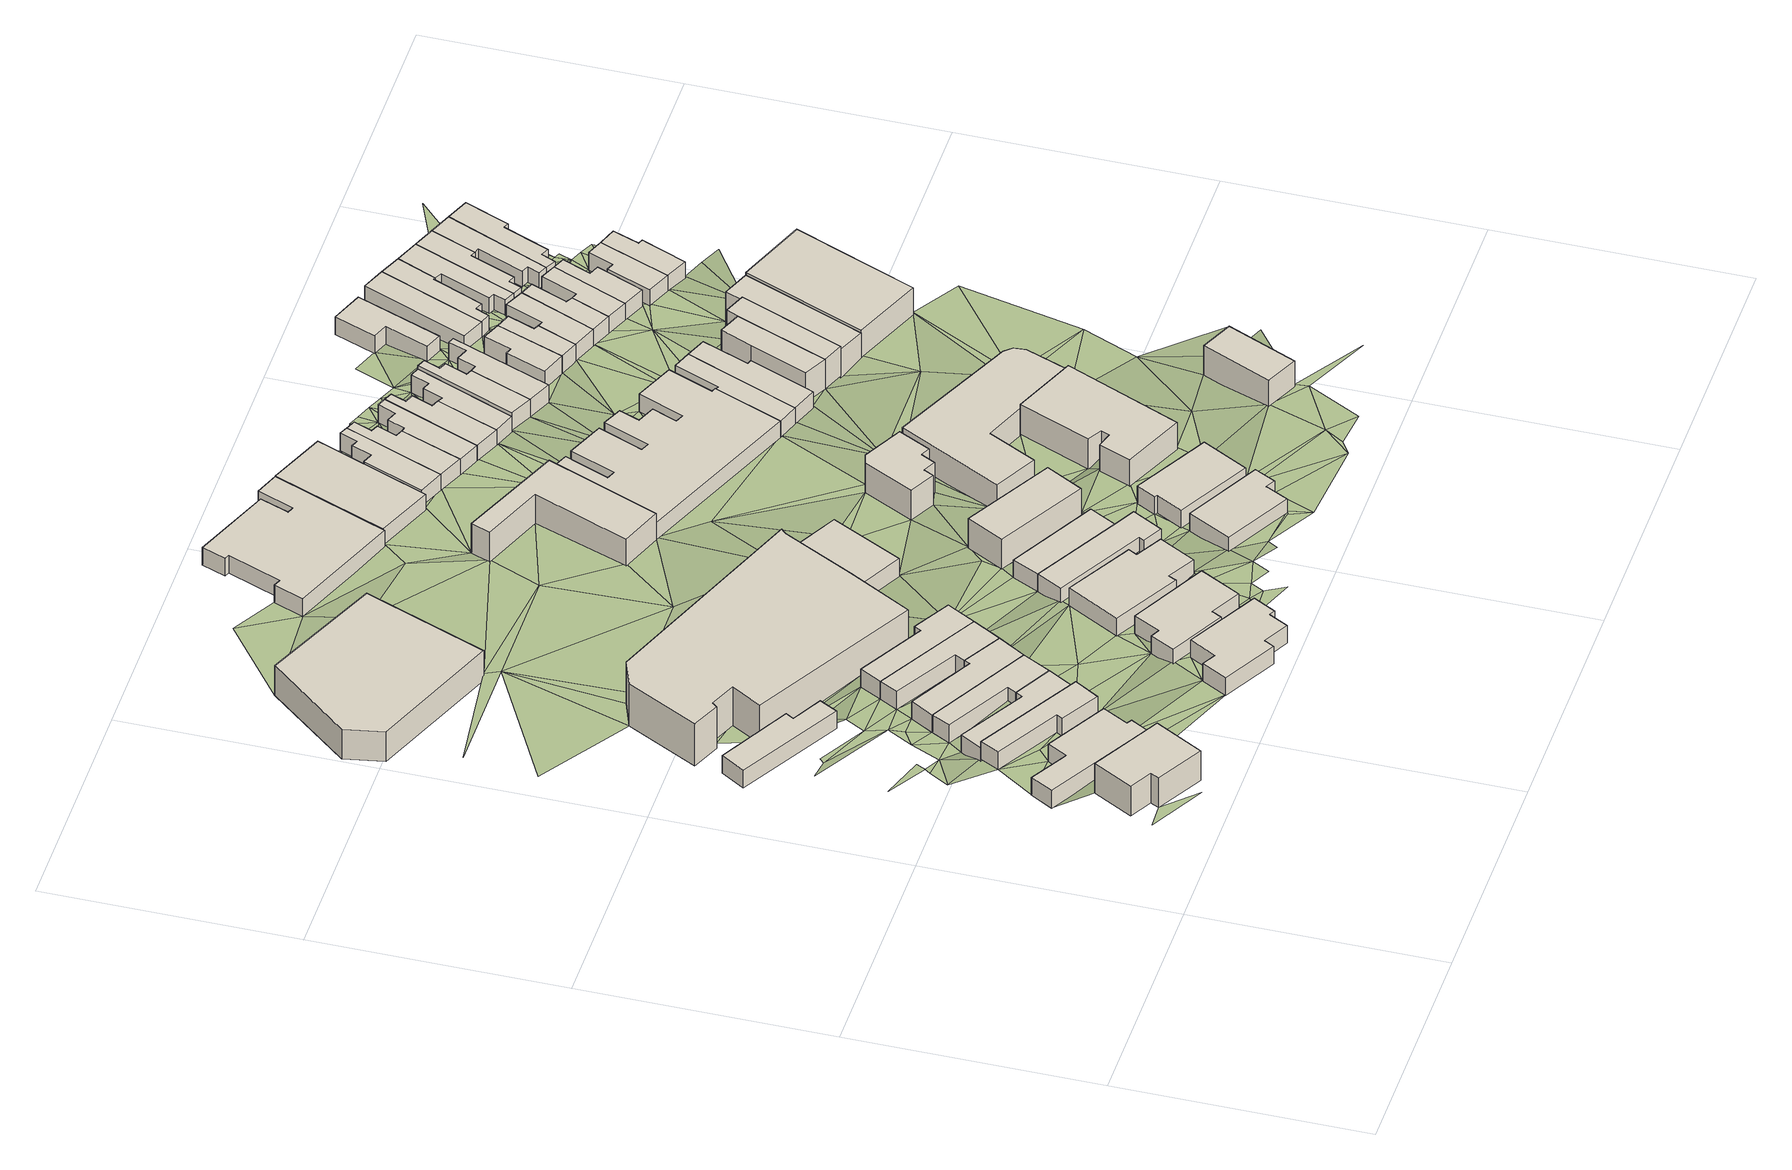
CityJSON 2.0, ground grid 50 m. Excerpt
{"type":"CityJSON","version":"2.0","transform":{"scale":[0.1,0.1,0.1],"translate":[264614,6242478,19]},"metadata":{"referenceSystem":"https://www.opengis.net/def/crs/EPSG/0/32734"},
"CityObjects":{
"building1":{"type":"Building","attributes":{"address":"22 Milner Road Woodstock Cape Town","building":"house","building:levels":2,"building_height":6.9,"plus_code":"4FRW3F93+8F5","ground_height":26.62,"roof_height":33.52},"geometry":[{"type":"Solid","lod":"1","boundaries":[[[[0,1,2,3]],[[1,4,5,2]],[[4,6,7,5]],[[6,8,9,7]],[[8,10,11,9]],[[10,0,3,11]],[[3,2,5,7,9,11]],[[10,8,6,4,1,0]]]]}]},
"building2":{"type":"Building","attributes":{"address":"20 Milner Road Woodstock Cape Town","building":"house","building:levels":1,"building_height":4.1,"plus_code":"4FRW3F93+8GM","ground_height":25.21,"roof_height":29.31},"geometry":[{"type":"Solid","lod":"1","boundaries":[[[[12,13,14,15]],[[13,16,17,14]],[[16,18,19,17]],[[18,20,21,19]],[[20,22,23,21]],[[22,24,25,23]],[[24,26,27,25]],[[26,12,15,27]],[[15,14,17,19,21,23,25,27]],[[26,24,22,20,18,16,13,12]]]]}]},
"building3":{"type":"Building","attributes":{"address":"9 Roodebloem Road Woodstock 7915 Cape Town","building":"house","building:levels":1,"building_height":4.1,"plus_code":"4FRW3F93+GFW","ground_height":22.37,"roof_height":26.47},"geometry":[{"type":"Solid","lod":"1","boundaries":[[[[28,29,30,31]],[[29,32,33,30]],[[32,34,35,33]],[[34,36,37,35]],[[36,38,39,37]],[[38,28,31,39]],[[31,30,33,35,37,39]],[[38,36,34,32,29,28]]]]}]},
"building4":{"type":"Building","attributes":{"address":"18 Milner Road Woodstock Cape Town","building":"house","building:levels":1,"building_height":4.1,"plus_code":"4FRW3F93+9GP","ground_height":25.15,"roof_height":29.25},"geometry":[{"type":"Solid","lod":"1","boundaries":[[[[40,41,42,43]],[[41,44,45,42]],[[44,46,47,45]],[[46,48,49,47]],[[48,50,51,49]],[[50,40,43,51]],[[43,42,45,47,49,51]],[[50,48,46,44,41,40]]]]}]},
"building5":{"type":"Building","attributes":{"address":"16 Milner Road Woodstock Cape Town","building":"house","building:levels":1,"building_height":4.1,"plus_code":"4FRW3F93+9HR","ground_height":23.73,"roof_height":27.83},"geometry":[{"type":"Solid","lod":"1","boundaries":[[[[52,53,54,55]],[[53,56,57,54]],[[56,58,59,57]],[[58,60,61,59]],[[60,62,63,61]],[[62,52,55,63]],[[55,54,57,59,61,63]],[[62,60,58,56,53,52]]]]}]},
"building6":{"type":"Building","attributes":{"address":"14 Milner Road Woodstock Cape Town","building":"house","building:levels":1,"building_height":4.1,"plus_code":"4FRW3F93+CHC","ground_height":23.73,"roof_height":27.83},"geometry":[{"type":"Solid","lod":"1","boundaries":[[[[56,53,54,57]],[[53,64,65,54]],[[64,66,67,65]],[[66,68,69,67]],[[68,70,71,69]],[[70,56,57,71]],[[57,54,65,67,69,71]],[[70,68,66,64,53,56]]]]}]},
"building7":{"type":"Building","attributes":{"address":"12 Milner Road Woodstock Cape Town","building":"house","building:levels":1,"building_height":4.1,"plus_code":"4FRW3F93+CHP","ground_height":23.73,"roof_height":27.83},"geometry":[{"type":"Solid","lod":"1","boundaries":[[[[64,72,73,65]],[[72,74,75,73]],[[74,76,77,75]],[[76,78,79,77]],[[78,66,67,79]],[[66,64,65,67]],[[65,73,75,77,79,67]],[[66,78,76,74,72,64]]]]}]},
"building8":{"type":"Building","attributes":{"address":"10 Milner Road Woodstock Cape Town","building":"house","building:levels":1,"building_height":4.1,"plus_code":"4FRW3F93+FH8","ground_height":23.73,"roof_height":27.83},"geometry":[{"type":"Solid","lod":"1","boundaries":[[[[72,80,81,73]],[[80,82,83,81]],[[82,84,85,83]],[[84,86,87,85]],[[86,74,75,87]],[[74,72,73,75]],[[73,81,83,85,87,75]],[[74,86,84,82,80,72]]]]}]},
"building9":{"type":"Building","attributes":{"address":"Ordal House 191 Victoria Road Woodstock 7915 Cape Town","building":"retail","building:levels":2,"building_height":6.9,"plus_code":"4FRW3F93+RF3","ground_height":19.07,"roof_height":25.97},"geometry":[{"type":"Solid","lod":"1","boundaries":[[[[88,89,90,91]],[[89,92,93,90]],[[92,94,95,93]],[[94,96,97,95]],[[96,88,91,97]],[[91,90,93,95,97]],[[96,94,92,89,88]]]]}]},
"building10":{"type":"Building","attributes":{"address":"19 Milner Road Woodstock Cape Town","building":"house","building:levels":1,"building_height":4.1,"plus_code":"4FRW3F93+7MC","ground_height":26.42,"roof_height":30.52},"geometry":[{"type":"Solid","lod":"1","boundaries":[[[[98,99,100,101]],[[99,102,103,100]],[[102,104,105,103]],[[104,106,107,105]],[[106,108,109,107]],[[108,110,111,109]],[[110,112,113,111]],[[112,114,115,113]],[[114,116,117,115]],[[116,98,101,117]],[[101,100,103,105,107,109,111,113,115,117]],[[116,114,112,110,108,106,104,102,99,98]]]]}]},
"building11":{"type":"Building","attributes":{"address":"Roodebloem Centre 264 Victoria Road Woodstock 7915 Cape Town","building":"commercial","building:levels":3,"building_height":9.7,"plus_code":"4FRW3F93+HHG","ground_height":21.22,"roof_height":30.92},"geometry":[{"type":"Solid","lod":"1","boundaries":[[[[118,119,120,121]],[[119,122,123,120]],[[122,124,125,123]],[[124,126,127,125]],[[126,128,129,127]],[[128,130,131,129]],[[130,132,133,131]],[[132,134,135,133]],[[134,136,137,135]],[[136,138,139,137]],[[138,118,121,139]],[[121,120,123,125,127,129,131,133,135,137,139]],[[138,136,134,132,130,128,126,124,122,119,118]]]]}]},
"building12":{"type":"Building","attributes":{"address":"8 Milner Road Woodstock Cape Town","building":"house","building:levels":1,"building_height":4.1,"plus_code":"4FRW3F93+FJF","ground_height":23.73,"roof_height":27.83},"geometry":[{"type":"Solid","lod":"1","boundaries":[[[[80,140,141,81]],[[140,142,143,141]],[[142,144,145,143]],[[144,146,147,145]],[[146,82,83,147]],[[82,80,81,83]],[[81,141,143,145,147,83]],[[82,146,144,142,140,80]]]]}]},
"building13":{"type":"Building","attributes":{"address":"17 Milner Road Woodstock Cape Town","building":"house","building:levels":1,"building_height":4.1,"plus_code":"4FRW3F93+8M8","ground_height":25.15,"roof_height":29.25},"geometry":[{"type":"Solid","lod":"1","boundaries":[[[[148,149,150,151]],[[149,152,153,150]],[[152,154,155,153]],[[154,156,157,155]],[[156,158,159,157]],[[158,160,161,159]],[[160,162,163,161]],[[162,148,151,163]],[[151,150,153,155,157,159,161,163]],[[162,160,158,156,154,152,149,148]]]]}]},
"building14":{"type":"Building","attributes":{"address":"13 Milner Road Woodstock Cape Town","building":"house","building:levels":1,"building_height":4.1,"plus_code":"4FRW3F93+9P6","ground_height":25.1,"roof_height":29.2},"geometry":[{"type":"Solid","lod":"1","boundaries":[[[[164,165,166,167]],[[165,168,169,166]],[[168,170,171,169]],[[170,172,173,171]],[[172,174,175,173]],[[174,176,177,175]],[[176,178,179,177]],[[178,164,167,179]],[[167,166,169,171,173,175,177,179]],[[178,176,174,172,170,168,165,164]]]]}]},
"building15":{"type":"Building","attributes":{"address":"11A Milner Road Woodstock Cape Town","building":"house","building:levels":1,"building_height":4.1,"plus_code":"4FRW3F93+9PW","ground_height":23.81,"roof_height":27.91},"geometry":[{"type":"Solid","lod":"1","boundaries":[[[[180,181,182,183]],[[181,184,185,182]],[[184,186,187,185]],[[186,188,189,187]],[[188,190,191,189]],[[190,192,193,191]],[[192,180,183,193]],[[183,182,185,187,189,191,193]],[[192,190,188,186,184,181,180]]]]}]},
"building16":{"type":"Building","attributes":{"address":"278 Victoria Road 7915 Woodstock, Cape Town","building":"retail","building:levels":1,"building_height":4.1,"plus_code":"4FRW3F93+HM5","ground_height":22.45,"roof_height":26.55},"geometry":[{"type":"Solid","lod":"1","boundaries":[[[[194,195,196,197]],[[195,198,199,196]],[[198,200,201,199]],[[200,194,197,201]],[[197,196,199,201]],[[200,198,195,194]]]]}]},
"building17":{"type":"Building","attributes":{"address":"11 Milner Road Woodstock Cape Town","building":"house","building:levels":1,"building_height":4.1,"plus_code":"4FRW3F93+CP9","ground_height":23.81,"roof_height":27.91},"geometry":[{"type":"Solid","lod":"1","boundaries":[[[[180,192,193,183]],[[192,202,203,193]],[[202,204,205,203]],[[204,180,183,205]],[[183,193,203,205]],[[204,202,192,180]]]]}]},
"building18":{"type":"Building","attributes":{"address":"7 Milner Road Woodstock Cape Town","building":"yes","building:levels":2,"building_height":6.9,"plus_code":"4FRW3F93+CQV","ground_height":23.62,"roof_height":30.52},"geometry":[{"type":"Solid","lod":"1","boundaries":[[[[206,207,208,209]],[[207,210,211,208]],[[210,212,213,211]],[[212,206,209,213]],[[209,208,211,213]],[[212,210,207,206]]]]}]},
"building19":{"type":"Building","attributes":{"address":"Greatmore Studios 47-49 Greatmore Street Woodstock Cape Town","building":"yes","building:levels":1,"amenity":"studio","building_height":4.1,"plus_code":"4FRW3F93+WJ4","ground_height":19.41,"roof_height":23.51},"geometry":[{"type":"Solid","lod":"1","boundaries":[[[[214,215,216,217]],[[215,218,219,216]],[[218,220,221,219]],[[220,222,223,221]],[[222,224,225,223]],[[224,226,227,225]],[[226,228,229,227]],[[228,230,231,229]],[[230,232,233,231]],[[232,234,235,233]],[[234,236,237,235]],[[236,238,239,237]],[[238,214,217,239]],[[217,216,219,221,223,225,227,229,231,233,235,237,239]],[[238,236,234,232,230,228,226,224,222,220,218,215,214]]]]}]},
"building20":{"type":"Building","attributes":{"address":"14 Avenue Road Woodstock Cape Town","building":"house","building:levels":1,"building_height":4.1,"plus_code":"4FRW3F93+8RF","ground_height":24.83,"roof_height":28.93},"geometry":[{"type":"Solid","lod":"1","boundaries":[[[[240,241,242,243]],[[241,244,245,242]],[[244,246,247,245]],[[246,248,249,247]],[[248,250,251,249]],[[250,240,243,251]],[[243,242,245,247,249,251]],[[250,248,246,244,241,240]]]]}]},
"building21":{"type":"Building","attributes":{"address":"Victoria Road Woodstock 7915 Cape Town","building":"retail","building:levels":2,"building_height":6.9,"plus_code":"4FRW3F93+PPC","ground_height":20.31,"roof_height":27.21},"geometry":[{"type":"Solid","lod":"1","boundaries":[[[[252,253,254,255]],[[253,256,257,254]],[[256,258,259,257]],[[258,260,261,259]],[[260,262,263,261]],[[262,252,255,263]],[[255,254,257,259,261,263]],[[262,260,258,256,253,252]]]]}]},
"building22":{"type":"Building","attributes":{"address":"12 Avenue Road Woodstock Cape Town","building":"house","building:levels":1,"building_height":4.1,"plus_code":"4FRW3F93+9R5","ground_height":24.64,"roof_height":28.74},"geometry":[{"type":"Solid","lod":"1","boundaries":[[[[264,265,266,267]],[[265,268,269,266]],[[268,270,271,269]],[[270,272,273,271]],[[272,274,275,273]],[[274,264,267,275]],[[267,266,269,271,273,275]],[[274,272,270,268,265,264]]]]}]},
"building23":{"type":"Building","attributes":{"address":"282 Victoria Road Woodstock 7915 Cape Town","building":"retail","building:levels":2,"building_height":6.9,"plus_code":"4FRW3F93+GRJ","ground_height":22.53,"roof_height":29.43},"geometry":[{"type":"Solid","lod":"1","boundaries":[[[[276,277,278,279]],[[277,280,281,278]],[[280,282,283,281]],[[282,284,285,283]],[[284,286,287,285]],[[286,288,289,287]],[[288,290,291,289]],[[290,292,293,291]],[[292,276,279,293]],[[279,278,281,283,285,287,289,291,293]],[[292,290,288,286,284,282,280,277,276]]]]}]},
"building24":{"type":"Building","attributes":{"address":"Kings Boxing Gym 5 Saint James Street Woodstock Cape Town","building":"yes","building:levels":1,"building_height":4.1,"plus_code":"4FRW3F93+VMQ","ground_height":19.53,"roof_height":23.63},"geometry":[{"type":"Solid","lod":"1","boundaries":[[[[294,295,296,297]],[[295,298,299,296]],[[298,300,301,299]],[[300,294,297,301]],[[297,296,299,301]],[[300,298,295,294]]]]}]},
"building25":{"type":"Building","attributes":{"address":"7 Saint James Street Woodstock Cape Town","building":"house","building:levels":1,"building_height":4.1,"plus_code":"4FRW3F93+VP4","ground_height":19.53,"roof_height":23.63},"geometry":[{"type":"Solid","lod":"1","boundaries":[[[[302,303,304,305]],[[303,306,307,304]],[[306,308,309,307]],[[308,310,311,309]],[[310,312,313,311]],[[312,314,315,313]],[[314,316,317,315]],[[316,302,305,317]],[[305,304,307,309,311,313,315,317]],[[316,314,312,310,308,306,303,302]]]]}]},
"building26":{"type":"Building","attributes":{"address":"Victoria Road Woodstock 7915 Cape Town","building":"retail","building:levels":1,"building_height":4.1,"plus_code":"4FRW3F93+MQW","ground_height":20.86,"roof_height":24.96},"geometry":[{"type":"Solid","lod":"1","boundaries":[[[[318,319,320,321]],[[319,322,323,320]],[[322,324,325,323]],[[324,326,327,325]],[[326,328,329,327]],[[328,330,331,329]],[[330,332,333,331]],[[332,334,335,333]],[[334,336,337,335]],[[336,338,339,337]],[[338,340,341,339]],[[340,342,343,341]],[[342,344,345,343]],[[344,346,347,345]],[[346,348,349,347]],[[348,350,351,349]],[[350,352,353,351]],[[352,354,355,353]],[[354,356,357,355]],[[356,318,321,357]],[[321,320,323,325,327,329,331,333,335,337,339,341,343,345,347,349,351,353,355,357]],[[356,354,352,350,348,346,344,342,340,338,336,334,332,330,328,326,324,322,319,318]]]]}]},
"building27":{"type":"Building","attributes":{"address":"9 Saint James Street Woodstock Cape Town","building":"house","building:levels":1,"building_height":4.1,"plus_code":"4FRW3F93+RQR","ground_height":19.53,"roof_height":23.63},"geometry":[{"type":"Solid","lod":"1","boundaries":[[[[358,359,360,361]],[[359,362,363,360]],[[362,364,365,363]],[[364,366,367,365]],[[366,368,369,367]],[[368,302,305,369]],[[302,316,317,305]],[[316,358,361,317]],[[361,360,363,365,367,369,305,317]],[[316,302,368,366,364,362,359,358]]]]}]},
"building28":{"type":"Building","attributes":{"address":"Saville Mansions 10 Avenue Road Woodstock Cape Town","building":"apartments","building:levels":2,"building_height":6.9,"plus_code":"4FRW3F93+CWJ","ground_height":23.53,"roof_height":30.43},"geometry":[{"type":"Solid","lod":"1","boundaries":[[[[370,371,372,373]],[[371,374,375,372]],[[374,376,377,375]],[[376,378,379,377]],[[378,380,381,379]],[[380,382,383,381]],[[382,384,385,383]],[[384,370,373,385]],[[373,372,375,377,379,381,383,385]],[[384,382,380,378,376,374,371,370]]]]}]},
"building29":{"type":"Building","attributes":{"address":"288 Victoria Road Woodstock 7915 Cape Town","building":"commercial","building:levels":2,"building_height":6.9,"plus_code":"4FRW3F93+FVW","ground_height":22.53,"roof_height":29.43},"geometry":[{"type":"Solid","lod":"1","boundaries":[[[[386,387,388,389]],[[387,390,391,388]],[[390,392,393,391]],[[392,394,395,393]],[[394,396,397,395]],[[396,398,399,397]],[[398,400,401,399]],[[400,402,403,401]],[[402,386,389,403]],[[389,388,391,393,395,397,399,401,403]],[[402,400,398,396,394,392,390,387,386]]]]}]},
"building30":{"type":"Building","attributes":{"address":"11 Saint James Street Woodstock Cape Town","building":"house","building:levels":1,"building_height":4.1,"plus_code":"4FRW3F93+RQV","ground_height":19.36,"roof_height":23.46},"geometry":[{"type":"Solid","lod":"1","boundaries":[[[[404,405,406,407]],[[405,408,409,406]],[[408,410,411,409]],[[410,412,413,411]],[[412,414,415,413]],[[414,416,417,415]],[[416,418,419,417]],[[418,404,407,419]],[[407,406,409,411,413,415,417,419]],[[418,416,414,412,410,408,405,404]]]]}]},
"building31":{"type":"Building","attributes":{"address":"13 Saint James Street Woodstock Cape Town","building":"house","building:levels":1,"building_height":4.1,"plus_code":"4FRW3F93+RQQ","ground_height":19.36,"roof_height":23.46},"geometry":[{"type":"Solid","lod":"1","boundaries":[[[[405,404,407,406]],[[404,420,421,407]],[[420,422,423,421]],[[422,424,425,423]],[[424,426,427,425]],[[426,428,429,427]],[[428,430,431,429]],[[430,405,406,431]],[[406,407,421,423,425,427,429,431]],[[430,428,426,424,422,420,404,405]]]]}]},
"building32":{"type":"Building","attributes":{"address":"15 Saint James Street Woodstock Cape Town","building":"house","building:levels":1,"building_height":4.1,"plus_code":"4FRW3F93+RRF","ground_height":19.36,"roof_height":23.46},"geometry":[{"type":"Solid","lod":"1","boundaries":[[[[432,433,434,435]],[[433,436,437,434]],[[436,438,439,437]],[[438,440,441,439]],[[440,422,423,441]],[[422,420,421,423]],[[420,442,443,421]],[[442,432,435,443]],[[435,434,437,439,441,423,421,443]],[[442,420,422,440,438,436,433,432]]]]}]},
"building33":{"type":"Building","attributes":{"building":"retail","building:levels":1,"building_height":4.1,"plus_code":"4FRW3F93+MV3","ground_height":20.76,"roof_height":24.86},"geometry":[{"type":"Solid","lod":"1","boundaries":[[[[444,445,446,447]],[[445,448,449,446]],[[448,450,451,449]],[[450,452,453,451]],[[452,454,455,453]],[[454,444,447,455]],[[447,446,449,451,453,455]],[[454,452,450,448,445,444]]]]}]},
"building34":{"type":"Building","attributes":{"address":"Woodstock","building":"house","building:levels":2,"building_height":6.9,"plus_code":"4FRW3F93+8XX","ground_height":24.53,"roof_height":31.43},"geometry":[{"type":"Solid","lod":"1","boundaries":[[[[456,457,458,459]],[[457,460,461,458]],[[460,462,463,461]],[[462,456,459,463]],[[459,458,461,463]],[[462,460,457,456]]]]}]},
"building35":{"type":"Building","attributes":{"address":"17 Saint James Street Woodstock Cape Town","building":"house","building:levels":1,"building_height":4.1,"plus_code":"4FRW3F93+RR8","ground_height":20.18,"roof_height":24.28},"geometry":[{"type":"Solid","lod":"1","boundaries":[[[[464,465,466,467]],[[465,468,469,466]],[[468,470,471,469]],[[470,472,473,471]],[[472,474,475,473]],[[474,476,477,475]],[[476,478,479,477]],[[478,464,467,479]],[[467,466,469,471,473,475,477,479]],[[478,476,474,472,470,468,465,464]]]]}]},
"building36":{"type":"Building","attributes":{"building":"retail","building:levels":1,"building_height":4.1,"plus_code":"4FRW3F93+JVX","ground_height":20.76,"roof_height":24.86},"geometry":[{"type":"Solid","lod":"1","boundaries":[[[[480,481,482,483]],[[481,484,485,482]],[[484,444,447,485]],[[444,454,455,447]],[[454,486,487,455]],[[486,488,489,487]],[[488,480,483,489]],[[483,482,485,447,455,487,489]],[[488,486,454,444,484,481,480]]]]}]},
"building37":{"type":"Building","attributes":{"address":"19 Saint James Street Woodstock Cape Town","building":"house","building:levels":1,"building_height":4.1,"plus_code":"4FRW3F93+RV6","ground_height":20.18,"roof_height":24.28},"geometry":[{"type":"Solid","lod":"1","boundaries":[[[[470,468,469,471]],[[468,490,491,469]],[[490,492,493,491]],[[492,494,495,493]],[[494,496,497,495]],[[496,498,499,497]],[[498,500,501,499]],[[500,470,471,501]],[[471,469,491,493,495,497,499,501]],[[500,498,496,494,492,490,468,470]]]]}]},
"building38":{"type":"Building","attributes":{"address":"Victoria Road Woodstock 7915 Cape Town","building":"retail","building:levels":2,"building_height":6.9,"plus_code":"4FRW3F93+JWM","ground_height":21.54,"roof_height":28.44},"geometry":[{"type":"Solid","lod":"1","boundaries":[[[[502,503,504,505]],[[503,506,507,504]],[[506,508,509,507]],[[508,510,511,509]],[[510,502,505,511]],[[505,504,507,509,511]],[[510,508,506,503,502]]]]}]},
"building39":{"type":"Building","attributes":{"address":"Victoria Road 7915 Woodstock, Cape Town","building":"retail","building:levels":2,"building_height":6.9,"plus_code":"4FRW3F93+JWX","ground_height":21.54,"roof_height":28.44},"geometry":[{"type":"Solid","lod":"1","boundaries":[[[[512,513,514,515]],[[513,516,517,514]],[[516,503,504,517]],[[503,502,505,504]],[[502,512,515,505]],[[515,514,517,504,505]],[[502,503,516,513,512]]]]}]},
"building40":{"type":"Building","attributes":{"address":"21 Saint James Street Woodstock Cape Town","building":"house","building:levels":1,"building_height":4.1,"plus_code":"4FRW3F93+RV4","ground_height":20.05,"roof_height":24.15},"geometry":[{"type":"Solid","lod":"1","boundaries":[[[[518,519,520,521]],[[519,522,523,520]],[[522,524,525,523]],[[524,526,527,525]],[[526,528,529,527]],[[528,518,521,529]],[[521,520,523,525,527,529]],[[528,526,524,522,519,518]]]]}]},
"building41":{"type":"Building","attributes":{"address":"23 Saint James Street Woodstock Cape Town","building":"house","building:levels":1,"building_height":4.1,"plus_code":"4FRW3F93+QWR","ground_height":20.05,"roof_height":24.15},"geometry":[{"type":"Solid","lod":"1","boundaries":[[[[518,530,531,521]],[[530,532,533,531]],[[532,534,535,533]],[[534,536,537,535]],[[536,519,520,537]],[[519,518,521,520]],[[521,531,533,535,537,520]],[[519,536,534,532,530,518]]]]}]},
"building42":{"type":"Building","attributes":{"building":"retail","building:levels":2,"building_height":6.9,"plus_code":"4FRW3F93+JXV","ground_height":20.76,"roof_height":27.66},"geometry":[{"type":"Solid","lod":"1","boundaries":[[[[538,539,540,541]],[[539,542,543,540]],[[542,544,545,543]],[[544,546,547,545]],[[546,538,541,547]],[[541,540,543,545,547]],[[546,544,542,539,538]]]]}]},
"building43":{"type":"Building","attributes":{"address":"25 Saint James Street Woodstock Cape Town","building":"house","building:levels":1,"building_height":4.1,"plus_code":"4FRW3F93+QWM","ground_height":20.05,"roof_height":24.15},"geometry":[{"type":"Solid","lod":"1","boundaries":[[[[530,548,549,531]],[[548,550,551,549]],[[550,552,553,551]],[[552,554,555,553]],[[554,532,533,555]],[[532,530,531,533]],[[531,549,551,553,555,533]],[[532,554,552,550,548,530]]]]}]},
"building44":{"type":"Building","attributes":{"address":"10 Ormskirk Street Woodstock Cape Town","building":"house","building:levels":1,"building_height":4.1,"plus_code":"4FRW3F93+VVQ","ground_height":19.09,"roof_height":23.19},"geometry":[{"type":"Solid","lod":"1","boundaries":[[[[556,557,558,559]],[[557,560,561,558]],[[560,562,563,561]],[[562,564,565,563]],[[564,566,567,565]],[[566,556,559,567]],[[559,558,561,563,565,567]],[[566,564,562,560,557,556]]]]}]},
"building45":{"type":"Building","attributes":{"address":"27 Saint James Street Woodstock Cape Town","building":"house","building:levels":1,"building_height":4.1,"plus_code":"4FRW3F93+QWX","ground_height":20.05,"roof_height":24.15},"geometry":[{"type":"Solid","lod":"1","boundaries":[[[[550,548,549,551]],[[548,568,569,549]],[[568,570,571,569]],[[570,572,573,571]],[[572,574,575,573]],[[574,550,551,575]],[[551,549,569,571,573,575]],[[574,572,570,568,548,550]]]]}]},
"building46":{"type":"Building","attributes":{"address":"227 Victoria Road Woodstock 7915 Cape Town","building":"warehouse","building:levels":2,"building_height":6.9,"plus_code":"4FRW3F94+J2C","ground_height":21.41,"roof_height":28.31},"geometry":[{"type":"Solid","lod":"1","boundaries":[[[[576,577,578,579]],[[577,580,581,578]],[[580,582,583,581]],[[582,576,579,583]],[[579,578,581,583]],[[582,580,577,576]]]]}]},
"building47":{"type":"Building","attributes":{"address":"12 Ormskirk Street Woodstock Cape Town","building":"house","building:levels":1,"building_height":4.1,"plus_code":"4FRW3F93+VWP","ground_height":19.09,"roof_height":23.19},"geometry":[{"type":"Solid","lod":"1","boundaries":[[[[584,585,586,587]],[[585,588,589,586]],[[588,590,591,589]],[[590,584,587,591]],[[587,586,589,591]],[[590,588,585,584]]]]}]},
"building48":{"type":"Building","attributes":{"address":"29 Saint James Street Woodstock Cape Town","building":"house","building:levels":1,"building_height":4.1,"plus_code":"4FRW3F93+QXF","ground_height":20.05,"roof_height":24.15},"geometry":[{"type":"Solid","lod":"1","boundaries":[[[[568,592,593,569]],[[592,594,595,593]],[[594,596,597,595]],[[596,598,599,597]],[[598,570,571,599]],[[570,568,569,571]],[[569,593,595,597,599,571]],[[570,598,596,594,592,568]]]]}]},
"building49":{"type":"Building","attributes":{"address":"14 Ormskirk Street Woodstock Cape Town","building":"house","building:levels":1,"building_height":4.1,"plus_code":"4FRW3F93+VW9","ground_height":19.09,"roof_height":23.19},"geometry":[{"type":"Solid","lod":"1","boundaries":[[[[600,584,587,601]],[[584,590,591,587]],[[590,602,603,591]],[[602,604,605,603]],[[604,606,607,605]],[[606,608,609,607]],[[608,610,611,609]],[[610,600,601,611]],[[601,587,591,603,605,607,609,611]],[[610,608,606,604,602,590,584,600]]]]}]},
"building50":{"type":"Building","attributes":{"address":"31 Saint James Street Woodstock Cape Town","building":"house","building:levels":1,"building_height":4.1,"plus_code":"4FRW3F93+QX8","ground_height":20.05,"roof_height":24.15},"geometry":[{"type":"Solid","lod":"1","boundaries":[[[[592,612,613,593]],[[612,614,615,613]],[[614,616,617,615]],[[616,618,619,617]],[[618,594,595,619]],[[594,592,593,595]],[[593,613,615,617,619,595]],[[594,618,616,614,612,592]]]]}]},
"building51":{"type":"Building","attributes":{"address":"16 Ormskirk Street Woodstock Cape Town","building":"house","building:levels":1,"building_height":4.1,"plus_code":"4FRW3F93+VX7","ground_height":19.09,"roof_height":23.19},"geometry":[{"type":"Solid","lod":"1","boundaries":[[[[620,600,601,621]],[[600,610,611,601]],[[610,622,623,611]],[[622,624,625,623]],[[624,626,627,625]],[[626,628,629,627]],[[628,630,631,629]],[[630,620,621,631]],[[621,601,611,623,625,627,629,631]],[[630,628,626,624,622,610,600,620]]]]}]},
"building52":{"type":"Building","attributes":{"address":"33 Saint James Street Woodstock Cape Town","building":"house","building:levels":1,"building_height":4.1,"plus_code":"4FRW3F94+Q22","ground_height":19.87,"roof_height":23.97},"geometry":[{"type":"Solid","lod":"1","boundaries":[[[[632,633,634,635]],[[633,636,637,634]],[[636,638,639,637]],[[638,640,641,639]],[[640,642,643,641]],[[642,632,635,643]],[[635,634,637,639,641,643]],[[642,640,638,636,633,632]]]]}]},
"building53":{"type":"Building","attributes":{"address":"18 Ormskirk Street Woodstock Cape Town","building":"house","building:levels":1,"building_height":4.1,"plus_code":"4FRW3F93+VX8","ground_height":19.08,"roof_height":23.18},"geometry":[{"type":"Solid","lod":"1","boundaries":[[[[644,620,621,645]],[[620,630,631,621]],[[630,646,647,631]],[[646,648,649,647]],[[648,650,651,649]],[[650,652,653,651]],[[652,654,655,653]],[[654,644,645,655]],[[645,621,631,647,649,651,653,655]],[[654,652,650,648,646,630,620,644]]]]}]},
"building54":{"type":"Building","attributes":{"address":"35 Saint James Street Woodstock Cape Town","building":"house","building:levels":1,"building_height":4.1,"plus_code":"4FRW3F94+P2V","ground_height":19.87,"roof_height":23.97},"geometry":[{"type":"Solid","lod":"1","boundaries":[[[[656,657,658,659]],[[657,660,661,658]],[[660,632,635,661]],[[632,642,643,635]],[[642,662,663,643]],[[662,656,659,663]],[[659,658,661,635,643,663]],[[662,642,632,660,657,656]]]]}]},
"building55":{"type":"Building","attributes":{"address":"20 Ormskirk Street Woodstock Cape Town","building":"house","building:levels":1,"building_height":4.1,"plus_code":"4FRW3F94+R2R","ground_height":19.08,"roof_height":23.18},"geometry":[{"type":"Solid","lod":"1","boundaries":[[[[664,644,645,665]],[[644,654,655,645]],[[654,666,667,655]],[[666,668,669,667]],[[668,670,671,669]],[[670,672,673,671]],[[672,674,675,673]],[[674,664,665,675]],[[665,645,655,667,669,671,673,675]],[[674,672,670,668,666,654,644,664]]]]}]},
"building56":{"type":"Building","attributes":{"address":"22 Ormskirk Street Woodstock Cape Town","building":"house","building:levels":1,"building_height":4.1,"plus_code":"4FRW3F94+R2M","ground_height":19.08,"roof_height":23.18},"geometry":[{"type":"Solid","lod":"1","boundaries":[[[[676,664,665,677]],[[664,674,675,665]],[[674,678,679,675]],[[678,680,681,679]],[[680,682,683,681]],[[682,684,685,683]],[[684,686,687,685]],[[686,676,677,687]],[[677,665,675,679,681,683,685,687]],[[686,684,682,680,678,674,664,676]]]]}]},
"terrain1":{"type":"TINRelief","geometry":[{"type":"CompositeSurface","lod":"1","boundaries":[[[688,10,689]],[[4,690,691]],[[20,692,22]],[[692,20,44]],[[4,1,690]],[[693,44,41]],[[694,695,696]],[[697,693,698]],[[698,693,41]],[[695,697,698]],[[20,699,44]],[[41,60,698]],[[46,44,699]],[[48,699,20]],[[700,701,702]],[[698,60,68]],[[703,702,704]],[[705,698,68]],[[18,48,20]],[[699,48,46]],[[1,706,690]],[[707,708,18]],[[36,709,710]],[[702,701,704]],[[705,68,66]],[[706,708,690]],[[66,711,705]],[[68,60,712]],[[701,705,711]],[[50,18,708]],[[50,48,18]],[[713,714,709]],[[714,713,715]],[[78,711,66]],[[701,711,78]],[[60,716,712]],[[704,701,84]],[[36,34,32]],[[708,717,50]],[[718,68,712]],[[701,78,84]],[[32,719,720]],[[708,706,717]],[[82,720,704]],[[84,82,704]],[[721,126,722]],[[32,146,36]],[[32,720,146]],[[723,84,78]],[[82,146,720]],[[724,709,36]],[[725,50,717]],[[40,50,162]],[[726,723,78]],[[727,728,40]],[[84,723,729]],[[162,50,725]],[[722,126,124]],[[730,717,731]],[[146,724,36]],[[722,732,733]],[[717,730,725]],[[162,727,40]],[[728,727,734]],[[722,124,735]],[[730,736,725]],[[162,737,727]],[[146,738,739]],[[146,739,724]],[[162,740,158]],[[734,727,164]],[[737,162,158]],[[736,730,116]],[[164,741,734]],[[742,722,735]],[[164,727,737]],[[124,743,735]],[[744,724,739]],[[745,741,746]],[[736,747,748]],[[736,116,747]],[[158,168,737]],[[749,732,722]],[[746,741,164]],[[744,195,724]],[[236,750,89]],[[116,751,747]],[[752,236,89]],[[745,180,744]],[[116,753,751]],[[158,754,168]],[[745,746,180]],[[753,116,755]],[[735,743,742]],[[754,747,751]],[[749,722,742]],[[756,751,753]],[[751,756,754]],[[168,754,170]],[[752,732,757]],[[758,195,744]],[[746,164,178]],[[744,180,204]],[[759,170,754]],[[236,234,750]],[[754,756,760]],[[204,761,744]],[[732,749,757]],[[756,762,760]],[[760,759,754]],[[758,744,763]],[[763,744,761]],[[746,178,764]],[[765,236,752]],[[759,760,766]],[[742,767,749]],[[768,178,176]],[[766,174,759]],[[174,768,176]],[[769,766,760]],[[769,760,770]],[[178,768,764]],[[757,765,752]],[[771,758,763]],[[763,761,771]],[[742,743,772]],[[204,773,761]],[[774,768,174]],[[772,767,742]],[[241,174,766]],[[765,775,236]],[[776,777,743]],[[174,241,774]],[[778,766,769]],[[779,777,758]],[[771,780,758]],[[781,749,767]],[[256,765,757]],[[782,774,241]],[[780,779,758]],[[757,749,781]],[[783,761,773]],[[769,784,785]],[[778,769,785]],[[786,774,782]],[[787,773,788]],[[775,765,256]],[[786,787,774]],[[789,743,777]],[[789,772,743]],[[785,784,778]],[[790,786,782]],[[787,791,773]],[[792,782,241]],[[284,780,771]],[[791,787,786]],[[793,284,771]],[[778,784,794]],[[791,783,773]],[[771,212,793]],[[777,779,280]],[[795,775,256]],[[794,796,778]],[[780,280,779]],[[797,775,795]],[[777,280,789]],[[241,798,792]],[[799,783,791]],[[794,784,800]],[[284,793,288]],[[795,256,801]],[[802,793,212]],[[783,803,212]],[[783,799,803]],[[288,286,284]],[[277,789,280]],[[354,801,256]],[[288,793,292]],[[800,798,794]],[[799,791,264]],[[789,804,772]],[[212,805,802]],[[795,801,806]],[[803,805,212]],[[288,292,290]],[[292,793,396]],[[798,807,792]],[[806,312,795]],[[277,804,789]],[[348,352,350]],[[799,264,808]],[[803,809,805]],[[800,807,798]],[[809,803,810]],[[801,354,811]],[[805,812,802]],[[348,346,352]],[[276,813,277]],[[396,276,292]],[[795,312,300]],[[812,814,802]],[[264,792,815]],[[816,811,354]],[[817,807,800]],[[276,396,813]],[[818,354,352]],[[804,277,813]],[[815,792,807]],[[312,310,308]],[[264,819,808]],[[816,354,818]],[[352,346,818]],[[300,312,308]],[[344,342,340]],[[807,817,820]],[[344,340,338]],[[303,308,306]],[[300,308,303]],[[815,819,264]],[[344,465,346]],[[346,465,818]],[[804,813,821]],[[364,822,823]],[[824,807,820]],[[825,813,396]],[[370,808,819]],[[823,826,827]],[[366,364,368]],[[364,823,827]],[[824,815,807]],[[813,828,821]],[[332,330,829]],[[468,344,338]],[[332,336,334]],[[468,465,344]],[[830,302,368]],[[338,336,831]],[[408,368,364]],[[408,364,827]],[[326,332,829]],[[502,828,813]],[[336,332,326]],[[827,832,408]],[[815,833,819]],[[368,408,830]],[[824,834,815]],[[831,336,326]],[[490,338,831]],[[490,468,338]],[[825,502,813]],[[396,835,825]],[[408,836,830]],[[837,838,839]],[[840,408,405]],[[836,408,840]],[[841,837,430]],[[839,842,843]],[[844,370,819]],[[324,831,326]],[[837,839,843]],[[845,828,502]],[[405,430,840]],[[846,847,324]],[[833,844,819]],[[848,834,824]],[[847,849,850]],[[430,837,433]],[[840,430,851]],[[837,843,433]],[[490,831,852]],[[847,850,324]],[[851,430,433]],[[433,843,853]],[[324,854,831]],[[825,512,502]],[[855,490,852]],[[856,851,433]],[[490,855,857]],[[474,472,470]],[[844,833,462]],[[370,858,859]],[[831,854,852]],[[433,464,856]],[[860,462,834]],[[498,470,500]],[[498,474,470]],[[464,478,856]],[[478,476,474]],[[844,858,370]],[[512,825,861]],[[508,506,862]],[[858,863,859]],[[492,490,857]],[[864,324,850]],[[865,856,478]],[[494,478,474]],[[862,506,484]],[[494,474,498]],[[866,835,863]],[[462,867,844]],[[866,825,835]],[[498,496,494]],[[324,864,854]],[[444,868,850]],[[856,869,870]],[[494,865,478]],[[857,871,872]],[[856,865,869]],[[866,861,825]],[[492,857,872]],[[506,516,484]],[[484,868,444]],[[864,850,868]],[[503,516,506]],[[865,494,873]],[[873,494,492]],[[874,492,872]],[[492,874,873]],[[484,516,868]],[[865,875,869]],[[876,863,858]],[[874,872,877]],[[877,872,519]],[[536,534,532]],[[876,866,863]],[[536,532,554]],[[864,868,878]],[[513,544,516]],[[868,516,544]],[[877,519,879]],[[519,536,879]],[[552,536,554]],[[874,585,873]],[[880,878,868]],[[552,879,536]],[[544,881,868]],[[552,882,879]],[[882,883,879]],[[884,880,868]],[[884,868,881]],[[552,885,882]],[[552,886,885]],[[886,552,550]],[[574,572,570]],[[550,887,886]],[[885,886,888]],[[544,889,890]],[[887,891,886]],[[881,544,890]],[[596,570,598]],[[887,550,574]],[[891,887,892]],[[885,622,882]],[[570,596,574]],[[892,887,574]],[[881,893,884]],[[610,608,882]],[[574,596,892]],[[882,622,610]],[[894,895,892]],[[890,889,896]],[[614,884,893]],[[897,892,596]],[[897,894,892]],[[897,596,898]],[[898,596,594]],[[899,896,889]],[[618,616,614]],[[893,900,614]],[[594,901,898]],[[898,902,897]],[[901,594,903]],[[904,894,897]],[[618,903,594]],[[900,633,614]],[[618,614,633]],[[899,889,905]],[[894,904,906]],[[903,618,907]],[[908,904,897]],[[618,633,907]],[[909,910,903]],[[909,903,907]],[[907,633,911]],[[633,632,911]],[[907,912,909]],[[913,912,907]],[[660,914,915]],[[909,912,916]],[[917,911,632]],[[917,632,660]],[[918,909,916]],[[916,912,919]],[[920,644,664]]]}]}
},
"vertices":[
[285,49,76],[339,146,76],[339,146,145],[285,49,145],[199,223,76],[199,223,145],[154,143,76],[154,143,145],[200,118,76],[200,118,145],[191,101,76],[191,101,145],
[364,172,62],[383,206,62],[383,206,103],[364,172,103],[373,212,62],[373,212,103],[401,263,62],[401,263,103],[277,332,62],[277,332,103],[255,292,62],[255,292,103],[179,335,62],[179,335,103],[153,290,62],[153,290,103],
[89,847,34],[295,731,34],[295,731,75],[89,847,75],[315,768,34],[315,768,75],[254,801,34],[254,801,75],[264,817,34],[264,817,75],[119,895,34],[119,895,75],
[460,332,62],[251,450,62],[251,450,103],[460,332,103],[232,412,62],[232,412,103],[360,339,62],[360,339,103],[353,327,62],[353,327,103],[430,283,62],[430,283,103],
[460,332,47],[494,391,47],[494,391,88],[460,332,88],[418,432,47],[418,432,88],[411,418,47],[411,418,88],[277,494,47],[277,494,88],[251,450,47],[251,450,88],
[524,447,47],[524,447,88],[317,559,47],[317,559,88],[297,522,47],[297,522,88],[428,450,47],[428,450,88],
[557,502,47],[557,502,88],[479,546,47],[479,546,88],[474,534,47],[474,534,88],[343,605,47],[343,605,88],
[590,559,47],[590,559,88],[381,675,47],[381,675,88],[362,638,47],[362,638,88],[490,566,47],[490,566,88],
[389,1635,1],[148,1738,1],[148,1738,70],[389,1635,70],[9,1574,1],[9,1574,70],[24,1495,1],[24,1495,70],[291,1389,1],[291,1389,70],
[615,162,74],[585,108,74],[585,108,115],[615,162,115],[557,123,74],[557,123,115],[529,72,74],[529,72,115],[638,13,74],[638,13,115],[649,33,74],[649,33,115],[701,6,74],[701,6,115],[722,45,74],[722,45,115],[734,39,74],[734,39,115],[759,84,74],[759,84,115],
[624,799,22],[699,941,22],[699,941,119],[624,799,119],[709,952,22],[709,952,119],[274,1118,22],[274,1118,119],[215,1096,22],[215,1096,119],[139,952,22],[139,952,119],[196,927,22],[196,927,119],[205,937,22],[205,937,119],[258,915,22],[258,915,119],[222,854,22],[222,854,119],[553,671,22],[553,671,119],
[622,616,47],[622,616,88],[547,658,47],[547,658,88],[539,644,47],[539,644,88],[405,718,47],[405,718,88],
[594,188,62],[705,130,62],[705,130,103],[594,188,103],[716,150,62],[716,150,103],[777,118,62],[777,118,103],[821,200,62],[821,200,103],[666,281,62],[666,281,103],[638,228,62],[638,228,103],[620,237,62],[620,237,103],
[711,416,61],[652,310,61],[652,310,102],[711,416,102],[784,237,61],[784,237,102],[792,253,61],[792,253,102],[848,222,61],[848,222,102],[888,295,61],[888,295,102],[834,325,61],[834,325,102],[844,342,61],[844,342,102],
[748,485,48],[720,434,48],[720,434,89],[748,485,89],[897,338,48],[897,338,89],[891,328,48],[891,328,89],[930,306,48],[930,306,89],[964,367,48],[964,367,89],[921,390,48],[921,390,89],
[699,941,34],[624,799,34],[624,799,76],[699,941,76],[737,740,34],[737,740,76],[811,883,34],[811,883,76],
[950,443,48],[950,443,89],[774,538,48],[774,538,89],
[834,639,46],[793,565,46],[793,565,115],[834,639,115],[970,467,46],[970,467,115],[1011,541,46],[1011,541,115],
[598,1664,4],[689,1891,4],[689,1891,45],[598,1664,45],[641,1909,4],[641,1909,45],[612,1836,4],[612,1836,45],[599,1841,4],[599,1841,45],[621,1899,4],[621,1899,45],[461,1962,4],[461,1962,45],[442,1914,4],[442,1914,45],[452,1910,4],[452,1910,45],[410,1803,4],[410,1803,45],[395,1809,4],[395,1809,45],[371,1749,4],[371,1749,45],[596,1660,4],[596,1660,45],
[1126,186,58],[975,266,58],[975,266,99],[1126,186,99],[929,180,58],[929,180,99],[1062,109,58],[1062,109,99],[1085,154,58],[1085,154,99],[1104,144,58],[1104,144,99],
[732,1192,13],[824,1418,13],[824,1418,82],[732,1192,82],[615,1504,13],[615,1504,82],[600,1465,13],[600,1465,82],[725,1416,13],[725,1416,82],[648,1224,13],[648,1224,82],
[1177,296,56],[1026,378,56],[1026,378,97],[1177,296,97],[1004,339,56],[1004,339,97],[1010,336,56],[1010,336,97],[981,283,56],[981,283,97],[1127,204,56],[1127,204,97],
[1048,828,35],[968,869,35],[968,869,104],[1048,828,104],[946,863,35],[946,863,104],[894,762,35],[894,762,104],[946,736,35],[946,736,104],[956,756,35],[956,756,104],[981,743,35],[981,743,104],[996,772,35],[996,772,104],[1015,763,35],[1015,763,104],
[689,1891,5],[598,1664,5],[598,1664,46],[689,1891,46],[713,1617,5],[713,1617,46],[804,1844,5],[804,1844,46],
[854,1804,5],[837,1812,5],[837,1812,46],[854,1804,46],[822,1776,5],[822,1776,46],[808,1782,5],[808,1782,46],[792,1741,5],[792,1741,46],[772,1749,5],[772,1749,46],[722,1627,5],[722,1627,46],[774,1606,5],[774,1606,46],
[1069,1056,19],[1125,1194,19],[1125,1194,60],[1069,1056,60],[1116,1197,19],[1116,1197,60],[1153,1288,19],[1153,1288,60],[1073,1321,19],[1073,1321,60],[1035,1229,19],[1035,1229,60],[1018,1236,19],[1018,1236,60],[1039,1286,19],[1039,1286,60],[1002,1301,19],[1002,1301,60],[1018,1342,19],[1018,1342,60],[979,1359,19],[979,1359,60],[941,1267,19],[941,1267,60],[924,1274,19],[924,1274,60],[961,1364,19],[961,1364,60],[885,1395,19],[885,1395,60],[848,1304,19],[848,1304,60],[831,1311,19],[831,1311,60],[868,1400,19],[868,1400,60],[824,1418,19],[824,1418,60],[732,1192,19],[732,1192,60],
[825,1584,5],[873,1707,5],[873,1707,46],[825,1584,46],[858,1713,5],[858,1713,46],[874,1753,5],[874,1753,46],[859,1759,5],[859,1759,46],[874,1796,5],[874,1796,46],
[1298,584,45],[1169,637,45],[1169,637,114],[1298,584,114],[1108,493,45],[1108,493,114],[1137,477,45],[1137,477,114],[1130,460,45],[1130,460,114],[1098,469,45],[1098,469,114],[1072,405,45],[1072,405,114],[1197,352,45],[1197,352,114],
[1169,637,35],[1298,584,35],[1298,584,104],[1169,637,104],[1332,672,35],[1332,672,104],[1330,696,35],[1330,696,104],[1316,711,35],[1316,711,104],[1060,826,35],[1060,826,104],[952,618,35],[952,618,104],[1037,574,35],[1037,574,104],[1087,670,35],[1087,670,104],
[871,1566,4],[951,1761,4],[951,1761,45],[871,1566,45],[933,1768,4],[933,1768,45],[918,1732,4],[918,1732,45],[897,1740,4],[897,1740,45],[883,1705,4],[883,1705,45],[873,1707,4],[873,1707,45],[825,1584,4],[825,1584,45],
[923,1544,4],[923,1544,45],[973,1668,4],[973,1668,45],[957,1674,4],[957,1674,45],[974,1716,4],[974,1716,45],[956,1723,4],[956,1723,45],[968,1754,4],[968,1754,45],
[1049,1727,4],[1030,1734,4],[1030,1734,45],[1049,1727,45],[1015,1697,4],[1015,1697,45],[999,1703,4],[999,1703,45],[982,1663,4],[982,1663,45],[967,1529,4],[967,1529,45],
[1206,1267,18],[1168,1281,18],[1168,1281,59],[1206,1267,59],[1131,1190,18],[1131,1190,59],[1125,1194,18],[1125,1194,59],[1069,1056,18],[1069,1056,59],[1113,1041,18],[1113,1041,59],
[1406,362,55],[1343,223,55],[1343,223,124],[1406,362,124],[1409,193,55],[1409,193,124],[1471,333,55],[1471,333,124],
[1049,1727,12],[967,1529,12],[967,1529,53],[1049,1727,53],[1013,1507,12],[1013,1507,53],[1062,1631,12],[1062,1631,53],[1050,1636,12],[1050,1636,53],[1068,1681,12],[1068,1681,53],[1053,1687,12],[1053,1687,53],[1066,1720,12],[1066,1720,53],
[1219,1154,18],[1210,1157,18],[1210,1157,59],[1219,1154,59],[1247,1251,18],[1247,1251,59],[1165,1022,18],[1165,1022,59],[1172,1038,18],[1172,1038,59],
[1061,1486,12],[1061,1486,53],[1140,1687,12],[1140,1687,53],[1127,1692,12],[1127,1692,53],[1113,1655,12],[1113,1655,53],[1089,1664,12],[1089,1664,53],[1074,1627,12],[1074,1627,53],
[1218,1015,25],[1292,1199,25],[1292,1199,94],[1218,1015,94],[1247,1217,25],[1247,1217,94],[1219,1154,25],[1219,1154,94],[1172,1038,25],[1172,1038,94],
[1261,998,25],[1346,1206,25],[1346,1206,94],[1261,998,94],[1303,1223,25],[1303,1223,94],
[1147,1486,11],[1198,1620,11],[1198,1620,52],[1147,1486,52],[1161,1635,11],[1161,1635,52],[1140,1580,11],[1140,1580,52],[1127,1584,11],[1127,1584,52],[1096,1504,11],[1096,1504,52],
[1185,1471,11],[1185,1471,52],[1217,1550,11],[1217,1550,52],[1207,1555,11],[1207,1555,52],[1228,1609,11],[1228,1609,52],
[1261,998,18],[1315,975,18],[1315,975,87],[1261,998,87],[1415,1219,18],[1415,1219,87],[1360,1241,18],[1360,1241,87],[1346,1206,18],[1346,1206,87],
[1234,1452,11],[1234,1452,52],[1298,1604,11],[1298,1604,52],[1259,1622,11],[1259,1622,52],[1228,1546,11],[1228,1546,52],
[1153,1911,1],[1120,1828,1],[1120,1828,42],[1153,1911,42],[1152,1816,1],[1152,1816,42],[1118,1729,1],[1118,1729,42],[1152,1716,1],[1152,1716,42],[1218,1886,1],[1218,1886,42],
[1276,1435,11],[1276,1435,52],[1309,1513,11],[1309,1513,52],[1296,1520,11],[1296,1520,52],[1326,1593,11],[1326,1593,52],
[1456,918,24],[1557,1164,24],[1557,1164,93],[1456,918,93],[1415,1219,24],[1415,1219,93],[1315,975,24],[1315,975,93],
[1298,1865,1],[1251,1884,1],[1251,1884,42],[1298,1865,42],[1164,1673,1],[1164,1673,42],[1211,1654,1],[1211,1654,42],
[1320,1417,11],[1320,1417,52],[1384,1568,11],[1384,1568,52],[1351,1582,11],[1351,1582,52],[1321,1509,11],[1321,1509,52],
[1341,1847,1],[1341,1847,42],[1232,1647,1],[1232,1647,42],[1244,1674,1],[1244,1674,42],[1260,1668,1],[1260,1668,42],[1303,1770,1],[1303,1770,42],[1307,1768,1],[1307,1768,42],
[1365,1398,11],[1365,1398,52],[1405,1493,11],[1405,1493,52],[1384,1501,11],[1384,1501,52],[1408,1558,11],[1408,1558,52],
[1389,1828,1],[1389,1828,42],[1321,1761,1],[1321,1761,42],[1279,1659,1],[1279,1659,42],[1291,1654,1],[1291,1654,42],[1282,1630,1],[1282,1630,42],[1304,1621,1],[1304,1621,42],
[1475,1507,9],[1442,1520,9],[1442,1520,50],[1475,1507,50],[1421,1469,9],[1421,1469,50],[1406,1475,9],[1406,1475,50],[1370,1386,9],[1370,1386,50],[1419,1366,9],[1419,1366,50],
[1433,1810,1],[1433,1810,42],[1324,1612,1],[1324,1612,42],[1334,1638,1],[1334,1638,42],[1348,1632,1],[1348,1632,42],[1385,1723,1],[1385,1723,42],[1396,1719,1],[1396,1719,42],
[1502,1437,9],[1492,1441,9],[1492,1441,50],[1502,1437,50],[1512,1494,9],[1512,1494,50],[1464,1346,9],[1464,1346,50],
[1479,1792,1],[1479,1792,42],[1406,1716,1],[1406,1716,42],[1367,1623,1],[1367,1623,42],[1382,1617,1],[1382,1617,42],[1371,1592,1],[1371,1592,42],[1390,1584,1],[1390,1584,42],
[1526,1773,1],[1526,1773,42],[1410,1573,1],[1410,1573,42],[1423,1602,1],[1423,1602,42],[1439,1595,1],[1439,1595,42],[1478,1688,1],[1478,1688,42],[1489,1683,1],[1489,1683,42],
[253,38,76],[140,99,77],[364,172,76],[153,290,63],[179,335,63],[183,492,47],[133,589,49],[213,543,47],[223,562,47],[205,531,47],[245,526,47],[305,355,62],[139,728,49],[302,637,47],[181,723,47],[190,732,47],[287,678,47],[273,585,47],[529,72,75],[373,212,76],[383,206,76],[222,854,34],[119,895,35],[305,605,47],[418,432,62],[258,915,34],[196,927,34],[205,937,34],[411,418,62],[557,123,75],[428,450,62],[295,731,47],[309,718,47],[32,1214,23],[305,1360,17],[479,546,48],[553,671,48],[594,188,75],[474,534,48],[554,355,62],[494,391,62],[490,566,48],[615,162,75],[585,108,75],[291,1389,17],[56,1360,15],[524,447,62],[305,1110,22],[705,130,74],[652,310,62],[539,644,48],[547,658,48],[638,228,75],[557,502,48],[554,1110,25],[709,952,36],[622,616,48],[590,559,48],[720,434,61],[777,118,74],[716,150,74],[554,1360,18],[305,1860,4],[803,105,74],[389,1635,12],[830,87,74],[821,200,74],[853,48,74],[845,114,74],[600,1465,18],[737,740,36],[848,222,74],[904,128,74],[793,565,48],[885,93,74],[803,605,48],[897,338,61],[554,1610,13],[929,180,71],[648,1224,25],[891,328,61],[969,118,71],[958,98,71],[834,639,48],[732,1192,26],[950,443,58],[930,306,58],[596,1660,13],[699,941,36],[811,883,36],[1062,109,71],[803,860,36],[894,762,36],[725,1416,19],[981,283,58],[970,467,58],[1071,62,71],[1052,105,71],[1004,339,58],[964,367,58],[921,390,61],[803,1110,26],[1010,336,58],[1026,378,58],[1127,204,71],[952,618,46],[1104,144,71],[713,1617,14],[1085,154,71],[598,1664,13],[1126,186,71],[1072,405,58],[1249,48,69],[774,1606,14],[1037,574,46],[1098,469,58],[1069,1056,26],[1108,493,46],[722,1627,14],[1301,105,69],[1197,352,56],[1137,477,58],[1130,460,58],[825,1584,14],[1169,637,46],[1052,860,35],[1087,670,46],[1343,223,69],[871,1566,14],[1278,66,69],[923,1544,14],[1301,355,56],[1355,58,69],[1113,1041,26],[858,1713,14],[873,1707,14],[1412,167,69],[1301,860,35],[883,1705,14],[897,1740,5],[1165,1022,26],[1035,1229,26],[913,1816,5],[1052,1360,19],[918,1732,14],[1406,362,56],[1409,193,69],[1316,711,45],[938,1807,4],[974,1716,12],[957,1674,12],[973,1668,12],[969,1795,4],[956,1723,12],[982,1663,12],[999,1703,12],[1435,495,44],[1172,1038,26],[1116,1197,26],[1125,1194,26],[1550,105,68],[1131,1190,26],[1168,1281,19],[999,1782,4],[1147,1486,12],[1015,1697,12],[1185,1471,18],[1096,1504,12],[1033,1768,4],[1127,1584,12],[1484,608,44],[1332,672,45],[1556,298,55],[1315,975,35],[1210,1157,25],[1330,696,45],[1234,1452,18],[1118,1729,12],[1456,918,35],[1550,355,55],[1301,1360,18],[1120,1828,4],[1066,1848,4],[1140,1580,12],[1161,1635,12],[1152,1716,12],[1164,1673,12],[1152,1816,4],[1550,860,35],[1211,1654,11],[1276,1435,18],[1232,1647,11],[1320,1417,18],[1370,1386,18],[1260,1668,11],[1244,1674,11],[1365,1398,18],[1279,1659,11],[1282,1630,11],[1301,1610,11],[1291,1654,11],[1415,1219,25],[1419,1366,18],[1304,1621,11],[1324,1612,11],[1406,1475,18],[1348,1632,11],[1334,1638,11],[1464,1346,16],[1367,1623,11],[1371,1592,11],[1509,1328,16],[1421,1469,18],[1390,1584,11],[1382,1617,11],[1410,1573,11],[1396,1719,11],[1553,1309,16],[1385,1723,11],[1460,1557,9],[1406,1716,11],[1439,1595,9],[1423,1602,11],[1486,1547,9],[1459,1588,9],[1471,1583,9],[1492,1441,16],[1502,1437,16],[1489,1683,9],[1513,1534,9],[1478,1688,9],[1498,1679,9],[1550,1860,1]
]}
